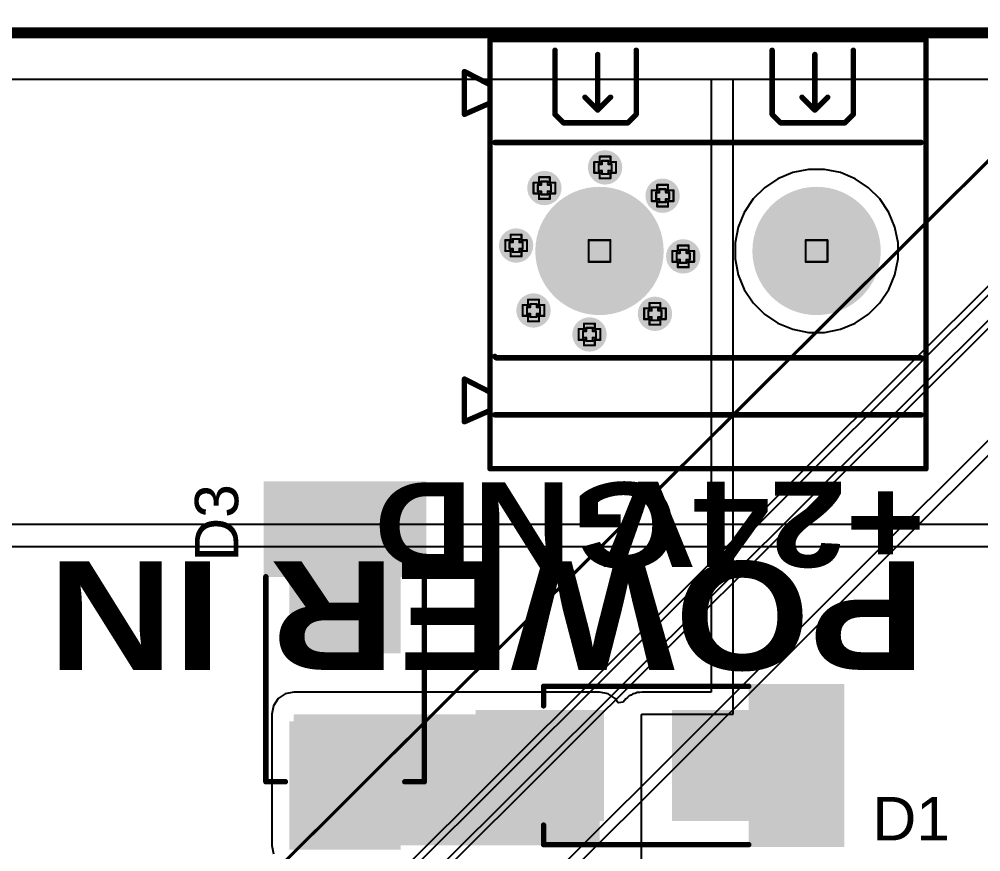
# Model space of a CAD drawing. Header units: inches. Extents: x -5 to 5258, y -4 to 5281.
# Drawn here: x 40.95 to 63.45, y 86.83 to 106.33 of the extents above; entities that cross this region are included whole.
import ezdxf

# ---------------------------------------------------------------- set-up
doc = ezdxf.new("R2010")
doc.units = ezdxf.units.IN
for name, color, linetype in [('Board Outline', 216, 'Continuous'), ('Bottom Layer', 5, 'Continuous'), ('Bottom Solder', 6, 'Continuous'), ('Drill Drawing', 1, 'Continuous'), ('Multi-Layer', 9, 'Continuous'), ('Pad Holes', 156, 'Continuous'), ('Top Layer', 1, 'Continuous'), ('Top Overlay', 2, 'Continuous'), ('Top Paste', 8, 'Continuous'), ('Top Solder', 216, 'Continuous'), ('Via Holes', 16, 'Continuous')]:
    doc.layers.add(name, color=color, linetype=linetype)
doc.styles.add('Arial', font='', dxfattribs={"height": 0.2})
doc.styles.add('Arial Black_Bold', font='', dxfattribs={"height": 0.2})
doc.styles.get('Arial').set_extended_font_data('Arial')
doc.styles.get('Arial Black_Bold').set_extended_font_data('Arial Black', bold=True)

# ---------------------------------------------------------------- blocks, each defined once
blk = doc.blocks.new('28_UFQFPN__4_4__9')
at = {"layer": 'Top Solder'}
for p in [(-1.739, 1.711), (-1.589, -1.289), (-1.289, 2.211), (-1.289, -1.589), (1.561, -1.589), (1.711, 2.211), (2.211, 1.711), (2.211, -1.289)]:
    blk.add_line(p, (5248.373, 5235.421), dxfattribs=at)
blk = doc.blocks.new('DB128L_5_08_2P_OG_S_115')
at = {"layer": 'Bottom Layer'}
h = blk.add_hatch(color=5, dxfattribs=at)
edge = h.paths.add_edge_path()
edge.add_arc((-2.54, 0), 1.4, 0, 360)
h = blk.add_hatch(color=5, dxfattribs=at)
edge = h.paths.add_edge_path()
edge.add_arc((2.54, 0), 1.4, 0, 360)
at = {"layer": 'Bottom Solder'}
h = blk.add_hatch(color=6, dxfattribs=at)
edge = h.paths.add_edge_path()
edge.add_arc((-2.54, 0), 1.502, 0, 360)
h = blk.add_hatch(color=6, dxfattribs=at)
edge = h.paths.add_edge_path()
edge.add_arc((2.54, 0), 1.502, 0, 360)
at = {"layer": 'Multi-Layer'}
h = blk.add_hatch(color=9, dxfattribs=at)
edge = h.paths.add_edge_path()
edge.add_arc((-2.54, 0), 1.4, 0, 360)
h = blk.add_hatch(color=9, dxfattribs=at)
edge = h.paths.add_edge_path()
edge.add_arc((2.54, 0), 1.4, 0, 360)
at = {"layer": 'Pad Holes'}
h = blk.add_hatch(color=7, dxfattribs=at)
edge = h.paths.add_edge_path()
edge.add_arc((-2.54, 0), 0.8, 0, 360)
h = blk.add_hatch(color=7, dxfattribs=at)
edge = h.paths.add_edge_path()
edge.add_arc((2.54, 0), 0.8, 0, 360)
at = {"layer": 'Top Layer'}
h = blk.add_hatch(color=1, dxfattribs=at)
edge = h.paths.add_edge_path()
edge.add_arc((-2.54, 0), 1.4, 0, 360)
h = blk.add_hatch(color=1, dxfattribs=at)
edge = h.paths.add_edge_path()
edge.add_arc((2.54, 0), 1.4, 0, 360)
at = {"layer": 'Top Solder'}
h = blk.add_hatch(color=216, dxfattribs=at)
edge = h.paths.add_edge_path()
edge.add_arc((-2.54, 0), 1.502, 0, 360)
h = blk.add_hatch(color=216, dxfattribs=at)
edge = h.paths.add_edge_path()
edge.add_arc((2.54, 0), 1.502, 0, 360)
at = {"layer": 'Top Overlay', "const_width": 0.127}
for points in [[(-5.1, 4.949), (5.1, 4.949)], [(-5.1, -5.1), (-5.1, 4.949)], [(5.1, -5.1), (5.1, 4.949)], [(-3.58, 3.2), (-3.58, 4.7)], [(-1.68, 3.2), (-1.68, 4.7)], [(1.5, 3.2), (1.5, 4.7)], [(3.4, 3.2), (3.4, 4.7)], [(-2.58, 3.3), (-2.58, 4.6)], [(2.5, 3.3), (2.5, 4.6)], [(-5.7, 3.2), (-5.7, 4.2)], [(-5.7, 4.2), (-5.1, 3.894)], [(-2.88, 3.6), (-2.58, 3.3)], [(-2.58, 3.3), (-2.28, 3.6)], [(2.2, 3.6), (2.5, 3.3)], [(2.5, 3.3), (2.8, 3.6)], [(-5.7, 3.2), (-5.1, 3.464)], [(-3.58, 3.2), (-3.38, 3)], [(-1.88, 3), (-1.68, 3.2)], [(1.5, 3.2), (1.7, 3)], [(3.2, 3), (3.4, 3.2)], [(-3.38, 3), (-3.28, 3)], [(-3.28, 3), (-1.88, 3)], [(1.7, 3), (1.8, 3)], [(1.8, 3), (3.2, 3)], [(-4.99, 2.54), (4.99, 2.54)], [(-4.99, -2.469), (-4.956, -2.503)], [(-4.956, -2.503), (4.99, -2.503)], [(-5.7, -4), (-5.7, -3)], [(-5.7, -3), (-5.1, -3.306)], [(-5.7, -4), (-5.1, -3.736)], [(-4.99, -3.838), (4.99, -3.838)], [(0.473, -3.838), (0.597, -3.838)], [(-5.1, -5.1), (5.1, -5.1)]]:
    blk.add_lwpolyline(points, dxfattribs=at)
at = {"layer": 'Top Overlay', "const_width": 0.0635}
for points in [[(-5.132, 4.949, 1), (-5.068, 4.949, 1)], [(-5.132, 4.949, 1), (-5.068, 4.949, 1)], [(5.068, 4.949, 1), (5.132, 4.949, 1)], [(5.068, 4.949, 1), (5.132, 4.949, 1)], [(-3.612, 4.7, 1), (-3.548, 4.7, 1)], [(-1.712, 4.7, 1), (-1.648, 4.7, 1)], [(1.468, 4.7, 1), (1.532, 4.7, 1)], [(3.368, 4.7, 1), (3.432, 4.7, 1)], [(-2.612, 4.6, 1), (-2.548, 4.6, 1)], [(2.468, 4.6, 1), (2.532, 4.6, 1)], [(-5.732, 4.2, 1), (-5.668, 4.2, 1)], [(-5.732, 4.2, 1), (-5.668, 4.2, 1)], [(-5.132, 3.894, 1), (-5.068, 3.894, 1)], [(-2.912, 3.6, 1), (-2.848, 3.6, 1)], [(-2.312, 3.6, 1), (-2.248, 3.6, 1)], [(2.168, 3.6, 1), (2.232, 3.6, 1)], [(2.768, 3.6, 1), (2.832, 3.6, 1)], [(-5.132, 3.464, 1), (-5.068, 3.464, 1)], [(-5.732, 3.2, 1), (-5.668, 3.2, 1)], [(-5.732, 3.2, 1), (-5.668, 3.2, 1)], [(-3.612, 3.2, 1), (-3.548, 3.2, 1)], [(-3.612, 3.2, 1), (-3.548, 3.2, 1)], [(-2.612, 3.3, 1), (-2.548, 3.3, 1)], [(-2.612, 3.3, 1), (-2.548, 3.3, 1)], [(-2.612, 3.3, 1), (-2.548, 3.3, 1)], [(-1.712, 3.2, 1), (-1.648, 3.2, 1)], [(-1.712, 3.2, 1), (-1.648, 3.2, 1)], [(1.468, 3.2, 1), (1.532, 3.2, 1)], [(1.468, 3.2, 1), (1.532, 3.2, 1)], [(2.468, 3.3, 1), (2.532, 3.3, 1)], [(2.468, 3.3, 1), (2.532, 3.3, 1)], [(2.468, 3.3, 1), (2.532, 3.3, 1)], [(3.368, 3.2, 1), (3.432, 3.2, 1)], [(3.368, 3.2, 1), (3.432, 3.2, 1)], [(-3.412, 3, 1), (-3.348, 3, 1)], [(-3.412, 3, 1), (-3.348, 3, 1)], [(-3.312, 3, 1), (-3.248, 3, 1)], [(-3.312, 3, 1), (-3.248, 3, 1)], [(-1.912, 3, 1), (-1.848, 3, 1)], [(-1.912, 3, 1), (-1.848, 3, 1)], [(1.668, 3, 1), (1.732, 3, 1)], [(1.668, 3, 1), (1.732, 3, 1)], [(1.768, 3, 1), (1.832, 3, 1)], [(1.768, 3, 1), (1.832, 3, 1)], [(3.168, 3, 1), (3.232, 3, 1)], [(3.168, 3, 1), (3.232, 3, 1)], [(-5.022, 2.54, 1), (-4.958, 2.54, 1)], [(4.958, 2.54, 1), (5.022, 2.54, 1)], [(-5.022, -2.469, 1), (-4.958, -2.469, 1)], [(-4.988, -2.503, 1), (-4.924, -2.503, 1)], [(-4.988, -2.503, 1), (-4.924, -2.503, 1)], [(4.958, -2.503, 1), (5.022, -2.503, 1)], [(-5.732, -3, 1), (-5.668, -3, 1)], [(-5.732, -3, 1), (-5.668, -3, 1)], [(-5.132, -3.306, 1), (-5.068, -3.306, 1)], [(-5.132, -3.736, 1), (-5.068, -3.736, 1)], [(-5.022, -3.838, 1), (-4.958, -3.838, 1)], [(0.441, -3.838, 1), (0.505, -3.838, 1)], [(0.566, -3.838, 1), (0.629, -3.838, 1)], [(4.958, -3.838, 1), (5.022, -3.838, 1)], [(-5.732, -4, 1), (-5.668, -4, 1)], [(-5.732, -4, 1), (-5.668, -4, 1)], [(-5.132, -5.1, 1), (-5.068, -5.1, 1)], [(-5.132, -5.1, 1), (-5.068, -5.1, 1)], [(5.068, -5.1, 1), (5.132, -5.1, 1)], [(5.068, -5.1, 1), (5.132, -5.1, 1)]]:
    blk.add_lwpolyline(points, format="xyb", close=True, dxfattribs=at)
blk = doc.blocks.new('SMB__128')
at = {"layer": 'Top Layer'}
for points in [[(-3.7, -1.2), (-3.7, 1.2), (-0.9, 1.2), (-0.9, -1.2)], [(0.9, -1.2), (0.9, 1.2), (3.7, 1.2), (3.7, -1.2)]]:
    blk.add_hatch(color=1, dxfattribs=at).paths.add_polyline_path(points)
at = {"layer": 'Top Overlay'}
for points in [[(2.587, 1.245), (4.822, 1.245), (4.822, 1.905), (2.587, 1.905)], [(3.733, -1.654), (4.825, -1.654), (4.825, 1.343), (3.733, 1.343)], [(2.587, -1.905), (4.822, -1.905), (4.822, -1.245), (2.587, -1.245)]]:
    blk.add_hatch(color=2, dxfattribs=at).paths.add_polyline_path(points)
at = {"layer": 'Top Paste'}
for points in [[(-3.7, -1.2), (-3.7, 1.2), (-0.9, 1.2), (-0.9, -1.2)], [(0.9, -1.2), (0.9, 1.2), (3.7, 1.2), (3.7, -1.2)]]:
    blk.add_hatch(color=8, dxfattribs=at).paths.add_polyline_path(points)
at = {"layer": 'Top Solder'}
for points in [[(-3.802, -1.302), (-3.802, 1.302), (-0.798, 1.302), (-0.798, -1.302)], [(0.798, -1.302), (0.798, 1.302), (3.802, 1.302), (3.802, -1.302)]]:
    blk.add_hatch(color=216, dxfattribs=at).paths.add_polyline_path(points)
at = {"layer": 'Top Overlay', "const_width": 0.127}
for points in [[(-2.21, 1.854), (2.591, 1.854)], [(-2.21, 1.854), (-2.21, 1.397)], [(-2.21, -1.397), (-2.21, -1.854)], [(-2.21, -1.854), (2.591, -1.854)]]:
    blk.add_lwpolyline(points, dxfattribs=at)
at = {"layer": 'Top Overlay', "const_width": 0.0635}
for points in [[(-2.242, 1.854, 1), (-2.178, 1.854, 1)], [(-2.242, 1.854, 1), (-2.178, 1.854, 1)], [(2.559, 1.854, 1), (2.623, 1.854, 1)], [(-2.242, 1.397, 1), (-2.178, 1.397, 1)], [(-2.242, -1.397, 1), (-2.178, -1.397, 1)], [(-2.242, -1.854, 1), (-2.178, -1.854, 1)], [(-2.242, -1.854, 1), (-2.178, -1.854, 1)], [(2.559, -1.854, 1), (2.623, -1.854, 1)]]:
    blk.add_lwpolyline(points, format="xyb", close=True, dxfattribs=at)
blk = doc.blocks.new('SMB__130')
at = {"layer": 'Top Layer'}
for points in [[(-3.7, -1.2), (-3.7, 1.2), (-0.9, 1.2), (-0.9, -1.2)], [(0.9, -1.2), (0.9, 1.2), (3.7, 1.2), (3.7, -1.2)]]:
    blk.add_hatch(color=1, dxfattribs=at).paths.add_polyline_path(points)
at = {"layer": 'Top Overlay'}
for points in [[(2.589, 1.245), (4.824, 1.245), (4.824, 1.905), (2.589, 1.905)], [(3.734, -1.651), (4.826, -1.651), (4.826, 1.346), (3.734, 1.346)], [(2.59, -1.906), (4.825, -1.906), (4.825, -1.245), (2.59, -1.245)]]:
    blk.add_hatch(color=2, dxfattribs=at).paths.add_polyline_path(points)
at = {"layer": 'Top Paste'}
for points in [[(-3.7, -1.2), (-3.7, 1.2), (-0.9, 1.2), (-0.9, -1.2)], [(0.9, -1.2), (0.9, 1.2), (3.7, 1.2), (3.7, -1.2)]]:
    blk.add_hatch(color=8, dxfattribs=at).paths.add_polyline_path(points)
at = {"layer": 'Top Solder'}
for points in [[(-3.802, -1.302), (-3.802, 1.302), (-0.798, 1.302), (-0.798, -1.302)], [(0.798, -1.302), (0.798, 1.302), (3.802, 1.302), (3.802, -1.302)]]:
    blk.add_hatch(color=216, dxfattribs=at).paths.add_polyline_path(points)
at = {"layer": 'Top Overlay', "const_width": 0.127}
for points in [[(-2.21, 1.854), (2.591, 1.854)], [(-2.21, 1.397), (-2.21, 1.854)], [(-2.21, -1.854), (-2.21, -1.397)], [(-2.21, -1.854), (2.591, -1.854)]]:
    blk.add_lwpolyline(points, dxfattribs=at)
at = {"layer": 'Top Overlay', "const_width": 0.0635}
for points in [[(-2.242, 1.854, 1), (-2.178, 1.854, 1)], [(-2.242, 1.854, 1), (-2.178, 1.854, 1)], [(2.559, 1.854, 1), (2.623, 1.854, 1)], [(-2.242, 1.397, 1), (-2.178, 1.397, 1)], [(-2.242, -1.397, 1), (-2.178, -1.397, 1)], [(-2.242, -1.854, 1), (-2.178, -1.854, 1)], [(-2.242, -1.854, 1), (-2.178, -1.854, 1)], [(2.559, -1.854, 1), (2.623, -1.854, 1)]]:
    blk.add_lwpolyline(points, format="xyb", close=True, dxfattribs=at)

msp = doc.modelspace()

# ---------------------------------------------------------------- hatches: boundary and pattern name
at = {"layer": 'Bottom Layer'}
h = msp.add_hatch(color=5, dxfattribs=at)
edge = h.paths.add_edge_path()
edge.add_arc((54.66, 102.856), 0.3, 0, 360)
h = msp.add_hatch(color=5, dxfattribs=at)
edge = h.paths.add_edge_path()
edge.add_arc((53.24, 102.373), 0.3, 0, 360)
h = msp.add_hatch(color=5, dxfattribs=at)
edge = h.paths.add_edge_path()
edge.add_arc((56.006, 102.194), 0.3, 0, 360)
h = msp.add_hatch(color=5, dxfattribs=at)
edge = h.paths.add_edge_path()
edge.add_arc((52.578, 101.027), 0.3, 0, 360)
h = msp.add_hatch(color=5, dxfattribs=at)
edge = h.paths.add_edge_path()
edge.add_arc((56.489, 100.773), 0.3, 0, 360)
h = msp.add_hatch(color=5, dxfattribs=at)
edge = h.paths.add_edge_path()
edge.add_arc((52.985, 99.506), 0.3, 0, 360)
h = msp.add_hatch(color=5, dxfattribs=at)
edge = h.paths.add_edge_path()
edge.add_arc((55.827, 99.428), 0.3, 0, 360)
h = msp.add_hatch(color=5, dxfattribs=at)
edge = h.paths.add_edge_path()
edge.add_arc((54.295, 98.945), 0.3, 0, 360)
at = {"layer": 'Bottom Solder'}
h = msp.add_hatch(color=6, dxfattribs=at)
edge = h.paths.add_edge_path()
edge.add_arc((54.66, 102.856), 0.402, 0, 360)
h = msp.add_hatch(color=6, dxfattribs=at)
edge = h.paths.add_edge_path()
edge.add_arc((53.24, 102.373), 0.402, 0, 360)
h = msp.add_hatch(color=6, dxfattribs=at)
edge = h.paths.add_edge_path()
edge.add_arc((56.006, 102.194), 0.402, 0, 360)
h = msp.add_hatch(color=6, dxfattribs=at)
edge = h.paths.add_edge_path()
edge.add_arc((52.578, 101.027), 0.402, 0, 360)
h = msp.add_hatch(color=6, dxfattribs=at)
edge = h.paths.add_edge_path()
edge.add_arc((56.489, 100.773), 0.402, 0, 360)
h = msp.add_hatch(color=6, dxfattribs=at)
edge = h.paths.add_edge_path()
edge.add_arc((52.985, 99.506), 0.402, 0, 360)
h = msp.add_hatch(color=6, dxfattribs=at)
edge = h.paths.add_edge_path()
edge.add_arc((55.827, 99.428), 0.402, 0, 360)
h = msp.add_hatch(color=6, dxfattribs=at)
edge = h.paths.add_edge_path()
edge.add_arc((54.295, 98.945), 0.402, 0, 360)
at = {"layer": 'Top Layer'}
h = msp.add_hatch(color=1, dxfattribs=at)
edge = h.paths.add_edge_path()
edge.add_arc((54.66, 102.856), 0.3, 0, 360)
h = msp.add_hatch(color=1, dxfattribs=at)
edge = h.paths.add_edge_path()
edge.add_arc((53.24, 102.373), 0.3, 0, 360)
h = msp.add_hatch(color=1, dxfattribs=at)
edge = h.paths.add_edge_path()
edge.add_arc((56.006, 102.194), 0.3, 0, 360)
h = msp.add_hatch(color=1, dxfattribs=at)
edge = h.paths.add_edge_path()
edge.add_arc((52.578, 101.027), 0.3, 0, 360)
h = msp.add_hatch(color=1, dxfattribs=at)
edge = h.paths.add_edge_path()
edge.add_arc((56.489, 100.773), 0.3, 0, 360)
h = msp.add_hatch(color=1, dxfattribs=at)
edge = h.paths.add_edge_path()
edge.add_arc((52.985, 99.506), 0.3, 0, 360)
h = msp.add_hatch(color=1, dxfattribs=at)
edge = h.paths.add_edge_path()
edge.add_arc((55.827, 99.428), 0.3, 0, 360)
h = msp.add_hatch(color=1, dxfattribs=at)
edge = h.paths.add_edge_path()
edge.add_arc((54.295, 98.945), 0.3, 0, 360)
msp.add_hatch(color=1, dxfattribs=at).paths.add_polyline_path([(47.376, 86.98), (54.531, 86.98), (54.531, 90.051), (47.376, 90.051)])
at = {"layer": 'Top Solder'}
h = msp.add_hatch(color=216, dxfattribs=at)
edge = h.paths.add_edge_path()
edge.add_arc((54.66, 102.856), 0.402, 0, 360)
h = msp.add_hatch(color=216, dxfattribs=at)
edge = h.paths.add_edge_path()
edge.add_arc((53.24, 102.373), 0.402, 0, 360)
h = msp.add_hatch(color=216, dxfattribs=at)
edge = h.paths.add_edge_path()
edge.add_arc((56.006, 102.194), 0.402, 0, 360)
h = msp.add_hatch(color=216, dxfattribs=at)
edge = h.paths.add_edge_path()
edge.add_arc((52.578, 101.027), 0.402, 0, 360)
h = msp.add_hatch(color=216, dxfattribs=at)
edge = h.paths.add_edge_path()
edge.add_arc((56.489, 100.773), 0.402, 0, 360)
h = msp.add_hatch(color=216, dxfattribs=at)
edge = h.paths.add_edge_path()
edge.add_arc((52.985, 99.506), 0.402, 0, 360)
h = msp.add_hatch(color=216, dxfattribs=at)
edge = h.paths.add_edge_path()
edge.add_arc((55.827, 99.428), 0.402, 0, 360)
h = msp.add_hatch(color=216, dxfattribs=at)
edge = h.paths.add_edge_path()
edge.add_arc((54.295, 98.945), 0.402, 0, 360)
at = {"layer": 'Via Holes'}
h = msp.add_hatch(color=7, dxfattribs=at)
edge = h.paths.add_edge_path()
edge.add_arc((54.66, 102.856), 0.15, 0, 360)
h = msp.add_hatch(color=7, dxfattribs=at)
edge = h.paths.add_edge_path()
edge.add_arc((53.24, 102.373), 0.15, 0, 360)
h = msp.add_hatch(color=7, dxfattribs=at)
edge = h.paths.add_edge_path()
edge.add_arc((56.006, 102.194), 0.15, 0, 360)
h = msp.add_hatch(color=7, dxfattribs=at)
edge = h.paths.add_edge_path()
edge.add_arc((52.578, 101.027), 0.15, 0, 360)
h = msp.add_hatch(color=7, dxfattribs=at)
edge = h.paths.add_edge_path()
edge.add_arc((56.489, 100.773), 0.15, 0, 360)
h = msp.add_hatch(color=7, dxfattribs=at)
edge = h.paths.add_edge_path()
edge.add_arc((52.985, 99.506), 0.15, 0, 360)
h = msp.add_hatch(color=7, dxfattribs=at)
edge = h.paths.add_edge_path()
edge.add_arc((55.827, 99.428), 0.15, 0, 360)
h = msp.add_hatch(color=7, dxfattribs=at)
edge = h.paths.add_edge_path()
edge.add_arc((54.295, 98.945), 0.15, 0, 360)

# ---------------------------------------------------------------- linework, layer by layer
at = {"layer": 'Board Outline', "const_width": 0.254}
msp.add_lwpolyline([(-4.009, 106.009), (75.991, 106.009)], dxfattribs=at)
at = {"layer": 'Bottom Layer'}
for p, q in [((1.028, 104.924), (70.922, 104.924)), ((59.053, 102.735), (58.706, 102.591)), ((59.421, 102.808), (59.053, 102.735)), ((59.797, 102.808), (59.421, 102.808)), ((60.166, 102.735), (59.797, 102.808)), ((60.513, 102.591), (60.166, 102.735)), ((58.393, 102.382), (58.127, 102.117)), ((58.706, 102.591), (58.393, 102.382)), ((60.826, 102.382), (60.513, 102.591)), ((61.091, 102.117), (60.826, 102.382)), ((58.127, 102.117), (57.918, 101.804)), ((61.3, 101.804), (61.091, 102.117)), ((57.918, 101.804), (57.775, 101.457)), ((61.444, 101.457), (61.3, 101.804)), ((57.775, 101.457), (57.701, 101.088)), ((61.517, 101.088), (61.444, 101.457)), ((57.701, 101.088), (57.701, 100.712)), ((61.517, 100.712), (61.517, 101.088)), ((57.701, 100.712), (57.775, 100.344)), ((61.444, 100.344), (61.517, 100.712)), ((57.775, 100.344), (57.918, 99.997)), ((61.3, 99.997), (61.444, 100.344)), ((57.918, 99.997), (58.127, 99.684)), ((61.091, 99.684), (61.3, 99.997)), ((58.127, 99.684), (58.393, 99.418)), ((60.826, 99.418), (61.091, 99.684)), ((58.393, 99.418), (58.706, 99.21)), ((60.513, 99.21), (60.826, 99.418)), ((58.706, 99.21), (59.053, 99.066)), ((59.053, 99.066), (59.421, 98.992)), ((59.797, 98.992), (60.166, 99.066)), ((60.166, 99.066), (60.513, 99.21)), ((59.421, 98.992), (59.797, 98.992)), ((70.507, 94.498), (35.621, 94.498)), ((35.621, 93.98), (70.507, 93.98))]:
    msp.add_line(p, q, dxfattribs=at)
at = {"layer": 'Drill Drawing', "const_width": 0.0508}
for points in [[(54.533, 102.983), (54.533, 103.11)], [(54.533, 103.11), (54.787, 103.11)], [(54.787, 102.983), (54.787, 103.11)], [(54.406, 102.729), (54.406, 102.983)], [(54.406, 102.983), (54.533, 102.983)], [(54.508, 102.78), (54.508, 102.932)], [(54.508, 102.932), (54.584, 102.932)], [(54.584, 102.932), (54.584, 103.009)], [(54.584, 103.009), (54.737, 103.009)], [(54.737, 102.932), (54.737, 103.009)], [(54.737, 102.932), (54.813, 102.932)], [(54.787, 102.983), (54.914, 102.983)], [(54.813, 102.78), (54.813, 102.932)], [(54.914, 102.729), (54.914, 102.983)], [(53.113, 102.5), (53.113, 102.627)], [(53.113, 102.627), (53.367, 102.627)], [(53.367, 102.5), (53.367, 102.627)], [(54.406, 102.729), (54.533, 102.729)], [(54.508, 102.78), (54.584, 102.78)], [(54.533, 102.602), (54.533, 102.729)], [(54.533, 102.602), (54.787, 102.602)], [(54.584, 102.704), (54.584, 102.78)], [(54.584, 102.704), (54.737, 102.704)], [(54.737, 102.78), (54.813, 102.78)], [(54.737, 102.704), (54.737, 102.78)], [(54.787, 102.729), (54.914, 102.729)], [(54.787, 102.602), (54.787, 102.729)], [(52.986, 102.246), (52.986, 102.5)], [(52.986, 102.5), (53.113, 102.5)], [(53.088, 102.297), (53.088, 102.449)], [(53.088, 102.449), (53.164, 102.449)], [(53.164, 102.449), (53.164, 102.526)], [(53.164, 102.526), (53.317, 102.526)], [(53.317, 102.449), (53.317, 102.526)], [(53.317, 102.449), (53.393, 102.449)], [(53.367, 102.5), (53.494, 102.5)], [(53.393, 102.297), (53.393, 102.449)], [(53.494, 102.246), (53.494, 102.5)], [(55.879, 102.321), (55.879, 102.448)], [(55.879, 102.448), (56.133, 102.448)], [(56.133, 102.321), (56.133, 102.448)], [(52.986, 102.246), (53.113, 102.246)], [(53.088, 102.297), (53.164, 102.297)], [(53.113, 102.119), (53.113, 102.246)], [(53.164, 102.221), (53.164, 102.297)], [(53.164, 102.221), (53.317, 102.221)], [(53.317, 102.297), (53.393, 102.297)], [(53.317, 102.221), (53.317, 102.297)], [(53.367, 102.246), (53.494, 102.246)], [(53.367, 102.119), (53.367, 102.246)], [(55.752, 102.067), (55.752, 102.321)], [(55.752, 102.321), (55.879, 102.321)], [(55.854, 102.117), (55.854, 102.27)], [(55.854, 102.27), (55.93, 102.27)], [(55.93, 102.27), (55.93, 102.346)], [(55.93, 102.346), (56.082, 102.346)], [(56.082, 102.27), (56.082, 102.346)], [(56.082, 102.27), (56.159, 102.27)], [(56.133, 102.321), (56.26, 102.321)], [(56.159, 102.117), (56.159, 102.27)], [(56.26, 102.067), (56.26, 102.321)], [(53.113, 102.119), (53.367, 102.119)], [(55.752, 102.067), (55.879, 102.067)], [(55.854, 102.117), (55.93, 102.117)], [(55.879, 101.94), (55.879, 102.067)], [(55.879, 101.94), (56.133, 101.94)], [(55.93, 102.041), (55.93, 102.117)], [(55.93, 102.041), (56.082, 102.041)], [(56.082, 102.117), (56.159, 102.117)], [(56.082, 102.041), (56.082, 102.117)], [(56.133, 102.067), (56.26, 102.067)], [(56.133, 101.94), (56.133, 102.067)], [(52.451, 101.154), (52.451, 101.281)], [(52.451, 101.281), (52.705, 101.281)], [(52.705, 101.154), (52.705, 101.281)], [(52.324, 100.9), (52.324, 101.154)], [(52.324, 101.154), (52.451, 101.154)], [(52.425, 100.951), (52.425, 101.104)], [(52.425, 101.104), (52.501, 101.104)], [(52.501, 101.104), (52.501, 101.18)], [(52.501, 101.18), (52.654, 101.18)], [(52.654, 101.104), (52.654, 101.18)], [(52.654, 101.104), (52.73, 101.104)], [(52.705, 101.154), (52.832, 101.154)], [(52.73, 100.951), (52.73, 101.104)], [(52.832, 100.9), (52.832, 101.154)], [(54.275, 101.154), (54.783, 101.154)], [(54.275, 100.646), (54.275, 101.154)], [(54.783, 100.646), (54.783, 101.154)], [(56.362, 100.9), (56.362, 101.027)], [(56.362, 101.027), (56.616, 101.027)], [(56.616, 100.9), (56.616, 101.027)], [(59.355, 101.154), (59.863, 101.154)], [(59.355, 100.646), (59.355, 101.154)], [(59.863, 100.646), (59.863, 101.154)], [(52.324, 100.9), (52.451, 100.9)], [(52.425, 100.951), (52.501, 100.951)], [(52.451, 100.773), (52.451, 100.9)], [(52.501, 100.875), (52.501, 100.951)], [(52.501, 100.875), (52.654, 100.875)], [(52.654, 100.951), (52.73, 100.951)], [(52.654, 100.875), (52.654, 100.951)], [(52.705, 100.9), (52.832, 100.9)], [(52.705, 100.773), (52.705, 100.9)], [(56.235, 100.646), (56.235, 100.9)], [(56.235, 100.9), (56.362, 100.9)], [(56.337, 100.697), (56.337, 100.85)], [(56.337, 100.85), (56.413, 100.85)], [(56.413, 100.85), (56.413, 100.926)], [(56.413, 100.926), (56.565, 100.926)], [(56.565, 100.85), (56.565, 100.926)], [(56.565, 100.85), (56.642, 100.85)], [(56.616, 100.9), (56.743, 100.9)], [(56.642, 100.697), (56.642, 100.85)], [(56.743, 100.646), (56.743, 100.9)], [(52.451, 100.773), (52.705, 100.773)], [(54.275, 100.646), (54.783, 100.646)], [(56.235, 100.646), (56.362, 100.646)], [(56.337, 100.697), (56.413, 100.697)], [(56.362, 100.519), (56.362, 100.646)], [(56.413, 100.621), (56.413, 100.697)], [(56.413, 100.621), (56.565, 100.621)], [(56.565, 100.697), (56.642, 100.697)], [(56.565, 100.621), (56.565, 100.697)], [(56.616, 100.646), (56.743, 100.646)], [(56.616, 100.519), (56.616, 100.646)], [(59.355, 100.646), (59.863, 100.646)], [(56.362, 100.519), (56.616, 100.519)], [(52.858, 99.633), (52.858, 99.76)], [(52.858, 99.76), (53.112, 99.76)], [(52.908, 99.582), (52.908, 99.658)], [(52.908, 99.658), (53.061, 99.658)], [(53.061, 99.582), (53.061, 99.658)], [(53.112, 99.633), (53.112, 99.76)], [(55.7, 99.555), (55.7, 99.682)], [(55.7, 99.682), (55.954, 99.682)], [(55.954, 99.555), (55.954, 99.682)], [(52.731, 99.379), (52.731, 99.633)], [(52.731, 99.633), (52.858, 99.633)], [(52.832, 99.429), (52.832, 99.582)], [(52.832, 99.582), (52.908, 99.582)], [(52.832, 99.429), (52.908, 99.429)], [(52.908, 99.353), (52.908, 99.429)], [(53.061, 99.582), (53.137, 99.582)], [(53.061, 99.429), (53.137, 99.429)], [(53.061, 99.353), (53.061, 99.429)], [(53.112, 99.633), (53.239, 99.633)], [(53.137, 99.429), (53.137, 99.582)], [(53.239, 99.379), (53.239, 99.633)], [(55.573, 99.301), (55.573, 99.555)], [(55.573, 99.555), (55.7, 99.555)], [(55.674, 99.351), (55.674, 99.504)], [(55.674, 99.504), (55.75, 99.504)], [(55.75, 99.504), (55.75, 99.58)], [(55.75, 99.58), (55.903, 99.58)], [(55.903, 99.504), (55.903, 99.58)], [(55.903, 99.504), (55.979, 99.504)], [(55.954, 99.555), (56.081, 99.555)], [(55.979, 99.351), (55.979, 99.504)], [(56.081, 99.301), (56.081, 99.555)], [(52.731, 99.379), (52.858, 99.379)], [(52.858, 99.252), (52.858, 99.379)], [(52.858, 99.252), (53.112, 99.252)], [(52.908, 99.353), (53.061, 99.353)], [(53.112, 99.379), (53.239, 99.379)], [(53.112, 99.252), (53.112, 99.379)], [(55.573, 99.301), (55.7, 99.301)], [(55.674, 99.351), (55.75, 99.351)], [(55.7, 99.174), (55.7, 99.301)], [(55.75, 99.275), (55.75, 99.351)], [(55.75, 99.275), (55.903, 99.275)], [(55.903, 99.351), (55.979, 99.351)], [(55.903, 99.275), (55.903, 99.351)], [(55.954, 99.301), (56.081, 99.301)], [(55.954, 99.174), (55.954, 99.301)], [(54.041, 98.818), (54.041, 99.072)], [(54.041, 99.072), (54.168, 99.072)], [(54.142, 98.869), (54.142, 99.021)], [(54.142, 99.021), (54.218, 99.021)], [(54.168, 99.072), (54.168, 99.199)], [(54.168, 99.199), (54.422, 99.199)], [(54.218, 99.021), (54.218, 99.098)], [(54.218, 99.098), (54.371, 99.098)], [(54.371, 99.021), (54.371, 99.098)], [(54.371, 99.021), (54.447, 99.021)], [(54.422, 99.072), (54.422, 99.199)], [(54.422, 99.072), (54.549, 99.072)], [(54.447, 98.869), (54.447, 99.021)], [(54.549, 98.818), (54.549, 99.072)], [(55.7, 99.174), (55.954, 99.174)], [(54.041, 98.818), (54.168, 98.818)], [(54.142, 98.869), (54.218, 98.869)], [(54.168, 98.691), (54.168, 98.818)], [(54.218, 98.793), (54.218, 98.869)], [(54.218, 98.793), (54.371, 98.793)], [(54.371, 98.869), (54.447, 98.869)], [(54.371, 98.793), (54.371, 98.869)], [(54.422, 98.818), (54.549, 98.818)], [(54.422, 98.691), (54.422, 98.818)], [(54.168, 98.691), (54.422, 98.691)]]:
    msp.add_lwpolyline(points, dxfattribs=at)
at = {"layer": 'Drill Drawing', "const_width": 0.0254}
for points in [[(54.521, 103.11, 1), (54.546, 103.11, 1)], [(54.521, 103.11, 1), (54.546, 103.11, 1)], [(54.775, 103.11, 1), (54.8, 103.11, 1)], [(54.775, 103.11, 1), (54.8, 103.11, 1)], [(54.394, 102.983, 1), (54.419, 102.983, 1)], [(54.394, 102.983, 1), (54.419, 102.983, 1)], [(54.495, 102.932, 1), (54.521, 102.932, 1)], [(54.495, 102.932, 1), (54.521, 102.932, 1)], [(54.521, 102.983, 1), (54.546, 102.983, 1)], [(54.521, 102.983, 1), (54.546, 102.983, 1)], [(54.572, 103.009, 1), (54.597, 103.009, 1)], [(54.572, 103.009, 1), (54.597, 103.009, 1)], [(54.572, 102.932, 1), (54.597, 102.932, 1)], [(54.572, 102.932, 1), (54.597, 102.932, 1)], [(54.724, 103.009, 1), (54.749, 103.009, 1)], [(54.724, 103.009, 1), (54.749, 103.009, 1)], [(54.724, 102.932, 1), (54.749, 102.932, 1)], [(54.724, 102.932, 1), (54.749, 102.932, 1)], [(54.775, 102.983, 1), (54.8, 102.983, 1)], [(54.775, 102.983, 1), (54.8, 102.983, 1)], [(54.8, 102.932, 1), (54.826, 102.932, 1)], [(54.8, 102.932, 1), (54.826, 102.932, 1)], [(54.902, 102.983, 1), (54.927, 102.983, 1)], [(54.902, 102.983, 1), (54.927, 102.983, 1)], [(53.101, 102.627, 1), (53.126, 102.627, 1)], [(53.101, 102.627, 1), (53.126, 102.627, 1)], [(53.355, 102.627, 1), (53.38, 102.627, 1)], [(53.355, 102.627, 1), (53.38, 102.627, 1)], [(54.394, 102.729, 1), (54.419, 102.729, 1)], [(54.394, 102.729, 1), (54.419, 102.729, 1)], [(54.495, 102.78, 1), (54.521, 102.78, 1)], [(54.495, 102.78, 1), (54.521, 102.78, 1)], [(54.521, 102.729, 1), (54.546, 102.729, 1)], [(54.521, 102.729, 1), (54.546, 102.729, 1)], [(54.521, 102.602, 1), (54.546, 102.602, 1)], [(54.521, 102.602, 1), (54.546, 102.602, 1)], [(54.572, 102.78, 1), (54.597, 102.78, 1)], [(54.572, 102.78, 1), (54.597, 102.78, 1)], [(54.572, 102.704, 1), (54.597, 102.704, 1)], [(54.572, 102.704, 1), (54.597, 102.704, 1)], [(54.724, 102.78, 1), (54.749, 102.78, 1)], [(54.724, 102.78, 1), (54.749, 102.78, 1)], [(54.724, 102.704, 1), (54.749, 102.704, 1)], [(54.724, 102.704, 1), (54.749, 102.704, 1)], [(54.775, 102.729, 1), (54.8, 102.729, 1)], [(54.775, 102.729, 1), (54.8, 102.729, 1)], [(54.775, 102.602, 1), (54.8, 102.602, 1)], [(54.775, 102.602, 1), (54.8, 102.602, 1)], [(54.8, 102.78, 1), (54.826, 102.78, 1)], [(54.8, 102.78, 1), (54.826, 102.78, 1)], [(54.902, 102.729, 1), (54.927, 102.729, 1)], [(54.902, 102.729, 1), (54.927, 102.729, 1)], [(52.974, 102.5, 1), (52.999, 102.5, 1)], [(52.974, 102.5, 1), (52.999, 102.5, 1)], [(53.075, 102.449, 1), (53.101, 102.449, 1)], [(53.075, 102.449, 1), (53.101, 102.449, 1)], [(53.101, 102.5, 1), (53.126, 102.5, 1)], [(53.101, 102.5, 1), (53.126, 102.5, 1)], [(53.151, 102.526, 1), (53.177, 102.526, 1)], [(53.151, 102.526, 1), (53.177, 102.526, 1)], [(53.151, 102.449, 1), (53.177, 102.449, 1)], [(53.151, 102.449, 1), (53.177, 102.449, 1)], [(53.304, 102.526, 1), (53.329, 102.526, 1)], [(53.304, 102.526, 1), (53.329, 102.526, 1)], [(53.304, 102.449, 1), (53.329, 102.449, 1)], [(53.304, 102.449, 1), (53.329, 102.449, 1)], [(53.355, 102.5, 1), (53.38, 102.5, 1)], [(53.355, 102.5, 1), (53.38, 102.5, 1)], [(53.38, 102.449, 1), (53.405, 102.449, 1)], [(53.38, 102.449, 1), (53.405, 102.449, 1)], [(53.482, 102.5, 1), (53.507, 102.5, 1)], [(53.482, 102.5, 1), (53.507, 102.5, 1)], [(55.867, 102.448, 1), (55.892, 102.448, 1)], [(55.867, 102.448, 1), (55.892, 102.448, 1)], [(56.121, 102.448, 1), (56.146, 102.448, 1)], [(56.121, 102.448, 1), (56.146, 102.448, 1)], [(52.974, 102.246, 1), (52.999, 102.246, 1)], [(52.974, 102.246, 1), (52.999, 102.246, 1)], [(53.075, 102.297, 1), (53.101, 102.297, 1)], [(53.075, 102.297, 1), (53.101, 102.297, 1)], [(53.101, 102.246, 1), (53.126, 102.246, 1)], [(53.101, 102.246, 1), (53.126, 102.246, 1)], [(53.151, 102.297, 1), (53.177, 102.297, 1)], [(53.151, 102.297, 1), (53.177, 102.297, 1)], [(53.151, 102.221, 1), (53.177, 102.221, 1)], [(53.151, 102.221, 1), (53.177, 102.221, 1)], [(53.304, 102.297, 1), (53.329, 102.297, 1)], [(53.304, 102.297, 1), (53.329, 102.297, 1)], [(53.304, 102.221, 1), (53.329, 102.221, 1)], [(53.304, 102.221, 1), (53.329, 102.221, 1)], [(53.355, 102.246, 1), (53.38, 102.246, 1)], [(53.355, 102.246, 1), (53.38, 102.246, 1)], [(53.38, 102.297, 1), (53.405, 102.297, 1)], [(53.38, 102.297, 1), (53.405, 102.297, 1)], [(53.482, 102.246, 1), (53.507, 102.246, 1)], [(53.482, 102.246, 1), (53.507, 102.246, 1)], [(55.74, 102.321, 1), (55.765, 102.321, 1)], [(55.74, 102.321, 1), (55.765, 102.321, 1)], [(55.841, 102.27, 1), (55.867, 102.27, 1)], [(55.841, 102.27, 1), (55.867, 102.27, 1)], [(55.867, 102.321, 1), (55.892, 102.321, 1)], [(55.867, 102.321, 1), (55.892, 102.321, 1)], [(55.917, 102.346, 1), (55.943, 102.346, 1)], [(55.917, 102.346, 1), (55.943, 102.346, 1)], [(55.917, 102.27, 1), (55.943, 102.27, 1)], [(55.917, 102.27, 1), (55.943, 102.27, 1)], [(56.07, 102.346, 1), (56.095, 102.346, 1)], [(56.07, 102.346, 1), (56.095, 102.346, 1)], [(56.07, 102.27, 1), (56.095, 102.27, 1)], [(56.07, 102.27, 1), (56.095, 102.27, 1)], [(56.121, 102.321, 1), (56.146, 102.321, 1)], [(56.121, 102.321, 1), (56.146, 102.321, 1)], [(56.146, 102.27, 1), (56.171, 102.27, 1)], [(56.146, 102.27, 1), (56.171, 102.27, 1)], [(56.248, 102.321, 1), (56.273, 102.321, 1)], [(56.248, 102.321, 1), (56.273, 102.321, 1)], [(53.101, 102.119, 1), (53.126, 102.119, 1)], [(53.101, 102.119, 1), (53.126, 102.119, 1)], [(53.355, 102.119, 1), (53.38, 102.119, 1)], [(53.355, 102.119, 1), (53.38, 102.119, 1)], [(55.74, 102.067, 1), (55.765, 102.067, 1)], [(55.74, 102.067, 1), (55.765, 102.067, 1)], [(55.841, 102.117, 1), (55.867, 102.117, 1)], [(55.841, 102.117, 1), (55.867, 102.117, 1)], [(55.867, 102.067, 1), (55.892, 102.067, 1)], [(55.867, 102.067, 1), (55.892, 102.067, 1)], [(55.867, 101.94, 1), (55.892, 101.94, 1)], [(55.867, 101.94, 1), (55.892, 101.94, 1)], [(55.917, 102.117, 1), (55.943, 102.117, 1)], [(55.917, 102.117, 1), (55.943, 102.117, 1)], [(55.917, 102.041, 1), (55.943, 102.041, 1)], [(55.917, 102.041, 1), (55.943, 102.041, 1)], [(56.07, 102.117, 1), (56.095, 102.117, 1)], [(56.07, 102.117, 1), (56.095, 102.117, 1)], [(56.07, 102.041, 1), (56.095, 102.041, 1)], [(56.07, 102.041, 1), (56.095, 102.041, 1)], [(56.121, 102.067, 1), (56.146, 102.067, 1)], [(56.121, 102.067, 1), (56.146, 102.067, 1)], [(56.121, 101.94, 1), (56.146, 101.94, 1)], [(56.121, 101.94, 1), (56.146, 101.94, 1)], [(56.146, 102.117, 1), (56.171, 102.117, 1)], [(56.146, 102.117, 1), (56.171, 102.117, 1)], [(56.248, 102.067, 1), (56.273, 102.067, 1)], [(56.248, 102.067, 1), (56.273, 102.067, 1)], [(52.438, 101.281, 1), (52.463, 101.281, 1)], [(52.438, 101.281, 1), (52.463, 101.281, 1)], [(52.692, 101.281, 1), (52.717, 101.281, 1)], [(52.692, 101.281, 1), (52.717, 101.281, 1)], [(52.311, 101.154, 1), (52.336, 101.154, 1)], [(52.311, 101.154, 1), (52.336, 101.154, 1)], [(52.413, 101.104, 1), (52.438, 101.104, 1)], [(52.413, 101.104, 1), (52.438, 101.104, 1)], [(52.438, 101.154, 1), (52.463, 101.154, 1)], [(52.438, 101.154, 1), (52.463, 101.154, 1)], [(52.489, 101.18, 1), (52.514, 101.18, 1)], [(52.489, 101.18, 1), (52.514, 101.18, 1)], [(52.489, 101.104, 1), (52.514, 101.104, 1)], [(52.489, 101.104, 1), (52.514, 101.104, 1)], [(52.641, 101.18, 1), (52.667, 101.18, 1)], [(52.641, 101.18, 1), (52.667, 101.18, 1)], [(52.641, 101.104, 1), (52.667, 101.104, 1)], [(52.641, 101.104, 1), (52.667, 101.104, 1)], [(52.692, 101.154, 1), (52.717, 101.154, 1)], [(52.692, 101.154, 1), (52.717, 101.154, 1)], [(52.717, 101.104, 1), (52.743, 101.104, 1)], [(52.717, 101.104, 1), (52.743, 101.104, 1)], [(52.819, 101.154, 1), (52.844, 101.154, 1)], [(52.819, 101.154, 1), (52.844, 101.154, 1)], [(54.263, 101.154, 1), (54.288, 101.154, 1)], [(54.263, 101.154, 1), (54.288, 101.154, 1)], [(54.771, 101.154, 1), (54.796, 101.154, 1)], [(54.771, 101.154, 1), (54.796, 101.154, 1)], [(56.35, 101.027, 1), (56.375, 101.027, 1)], [(56.35, 101.027, 1), (56.375, 101.027, 1)], [(56.604, 101.027, 1), (56.629, 101.027, 1)], [(56.604, 101.027, 1), (56.629, 101.027, 1)], [(59.343, 101.154, 1), (59.368, 101.154, 1)], [(59.343, 101.154, 1), (59.368, 101.154, 1)], [(59.851, 101.154, 1), (59.876, 101.154, 1)], [(59.851, 101.154, 1), (59.876, 101.154, 1)], [(52.311, 100.9, 1), (52.336, 100.9, 1)], [(52.311, 100.9, 1), (52.336, 100.9, 1)], [(52.413, 100.951, 1), (52.438, 100.951, 1)], [(52.413, 100.951, 1), (52.438, 100.951, 1)], [(52.438, 100.9, 1), (52.463, 100.9, 1)], [(52.438, 100.9, 1), (52.463, 100.9, 1)], [(52.489, 100.951, 1), (52.514, 100.951, 1)], [(52.489, 100.951, 1), (52.514, 100.951, 1)], [(52.489, 100.875, 1), (52.514, 100.875, 1)], [(52.489, 100.875, 1), (52.514, 100.875, 1)], [(52.641, 100.951, 1), (52.667, 100.951, 1)], [(52.641, 100.951, 1), (52.667, 100.951, 1)], [(52.641, 100.875, 1), (52.667, 100.875, 1)], [(52.641, 100.875, 1), (52.667, 100.875, 1)], [(52.692, 100.9, 1), (52.717, 100.9, 1)], [(52.692, 100.9, 1), (52.717, 100.9, 1)], [(52.717, 100.951, 1), (52.743, 100.951, 1)], [(52.717, 100.951, 1), (52.743, 100.951, 1)], [(52.819, 100.9, 1), (52.844, 100.9, 1)], [(52.819, 100.9, 1), (52.844, 100.9, 1)], [(56.223, 100.9, 1), (56.248, 100.9, 1)], [(56.223, 100.9, 1), (56.248, 100.9, 1)], [(56.324, 100.85, 1), (56.35, 100.85, 1)], [(56.324, 100.85, 1), (56.35, 100.85, 1)], [(56.35, 100.9, 1), (56.375, 100.9, 1)], [(56.35, 100.9, 1), (56.375, 100.9, 1)], [(56.4, 100.926, 1), (56.426, 100.926, 1)], [(56.4, 100.926, 1), (56.426, 100.926, 1)], [(56.4, 100.85, 1), (56.426, 100.85, 1)], [(56.4, 100.85, 1), (56.426, 100.85, 1)], [(56.553, 100.926, 1), (56.578, 100.926, 1)], [(56.553, 100.926, 1), (56.578, 100.926, 1)], [(56.553, 100.85, 1), (56.578, 100.85, 1)], [(56.553, 100.85, 1), (56.578, 100.85, 1)], [(56.604, 100.9, 1), (56.629, 100.9, 1)], [(56.604, 100.9, 1), (56.629, 100.9, 1)], [(56.629, 100.85, 1), (56.654, 100.85, 1)], [(56.629, 100.85, 1), (56.654, 100.85, 1)], [(56.731, 100.9, 1), (56.756, 100.9, 1)], [(56.731, 100.9, 1), (56.756, 100.9, 1)], [(52.438, 100.773, 1), (52.463, 100.773, 1)], [(52.438, 100.773, 1), (52.463, 100.773, 1)], [(52.692, 100.773, 1), (52.717, 100.773, 1)], [(52.692, 100.773, 1), (52.717, 100.773, 1)], [(54.263, 100.646, 1), (54.288, 100.646, 1)], [(54.263, 100.646, 1), (54.288, 100.646, 1)], [(54.771, 100.646, 1), (54.796, 100.646, 1)], [(54.771, 100.646, 1), (54.796, 100.646, 1)], [(56.223, 100.646, 1), (56.248, 100.646, 1)], [(56.223, 100.646, 1), (56.248, 100.646, 1)], [(56.324, 100.697, 1), (56.35, 100.697, 1)], [(56.324, 100.697, 1), (56.35, 100.697, 1)], [(56.35, 100.646, 1), (56.375, 100.646, 1)], [(56.35, 100.646, 1), (56.375, 100.646, 1)], [(56.4, 100.697, 1), (56.426, 100.697, 1)], [(56.4, 100.697, 1), (56.426, 100.697, 1)], [(56.4, 100.621, 1), (56.426, 100.621, 1)], [(56.4, 100.621, 1), (56.426, 100.621, 1)], [(56.553, 100.697, 1), (56.578, 100.697, 1)], [(56.553, 100.697, 1), (56.578, 100.697, 1)], [(56.553, 100.621, 1), (56.578, 100.621, 1)], [(56.553, 100.621, 1), (56.578, 100.621, 1)], [(56.604, 100.646, 1), (56.629, 100.646, 1)], [(56.604, 100.646, 1), (56.629, 100.646, 1)], [(56.629, 100.697, 1), (56.654, 100.697, 1)], [(56.629, 100.697, 1), (56.654, 100.697, 1)], [(56.731, 100.646, 1), (56.756, 100.646, 1)], [(56.731, 100.646, 1), (56.756, 100.646, 1)], [(59.343, 100.646, 1), (59.368, 100.646, 1)], [(59.343, 100.646, 1), (59.368, 100.646, 1)], [(59.851, 100.646, 1), (59.876, 100.646, 1)], [(59.851, 100.646, 1), (59.876, 100.646, 1)], [(56.35, 100.519, 1), (56.375, 100.519, 1)], [(56.35, 100.519, 1), (56.375, 100.519, 1)], [(56.604, 100.519, 1), (56.629, 100.519, 1)], [(56.604, 100.519, 1), (56.629, 100.519, 1)], [(52.845, 99.76, 1), (52.87, 99.76, 1)], [(52.845, 99.76, 1), (52.87, 99.76, 1)], [(52.896, 99.658, 1), (52.921, 99.658, 1)], [(52.896, 99.658, 1), (52.921, 99.658, 1)], [(53.048, 99.658, 1), (53.073, 99.658, 1)], [(53.048, 99.658, 1), (53.073, 99.658, 1)], [(53.099, 99.76, 1), (53.124, 99.76, 1)], [(53.099, 99.76, 1), (53.124, 99.76, 1)], [(55.687, 99.682, 1), (55.712, 99.682, 1)], [(55.687, 99.682, 1), (55.712, 99.682, 1)], [(55.941, 99.682, 1), (55.966, 99.682, 1)], [(55.941, 99.682, 1), (55.966, 99.682, 1)], [(52.718, 99.633, 1), (52.743, 99.633, 1)], [(52.718, 99.633, 1), (52.743, 99.633, 1)], [(52.819, 99.582, 1), (52.845, 99.582, 1)], [(52.819, 99.582, 1), (52.845, 99.582, 1)], [(52.819, 99.429, 1), (52.845, 99.429, 1)], [(52.819, 99.429, 1), (52.845, 99.429, 1)], [(52.845, 99.633, 1), (52.87, 99.633, 1)], [(52.845, 99.633, 1), (52.87, 99.633, 1)], [(52.896, 99.582, 1), (52.921, 99.582, 1)], [(52.896, 99.582, 1), (52.921, 99.582, 1)], [(52.896, 99.429, 1), (52.921, 99.429, 1)], [(52.896, 99.429, 1), (52.921, 99.429, 1)], [(53.048, 99.582, 1), (53.073, 99.582, 1)], [(53.048, 99.582, 1), (53.073, 99.582, 1)], [(53.048, 99.429, 1), (53.073, 99.429, 1)], [(53.048, 99.429, 1), (53.073, 99.429, 1)], [(53.099, 99.633, 1), (53.124, 99.633, 1)], [(53.099, 99.633, 1), (53.124, 99.633, 1)], [(53.124, 99.582, 1), (53.15, 99.582, 1)], [(53.124, 99.582, 1), (53.15, 99.582, 1)], [(53.124, 99.429, 1), (53.15, 99.429, 1)], [(53.124, 99.429, 1), (53.15, 99.429, 1)], [(53.226, 99.633, 1), (53.251, 99.633, 1)], [(53.226, 99.633, 1), (53.251, 99.633, 1)], [(55.56, 99.555, 1), (55.585, 99.555, 1)], [(55.56, 99.555, 1), (55.585, 99.555, 1)], [(55.662, 99.504, 1), (55.687, 99.504, 1)], [(55.662, 99.504, 1), (55.687, 99.504, 1)], [(55.687, 99.555, 1), (55.712, 99.555, 1)], [(55.687, 99.555, 1), (55.712, 99.555, 1)], [(55.738, 99.58, 1), (55.763, 99.58, 1)], [(55.738, 99.58, 1), (55.763, 99.58, 1)], [(55.738, 99.504, 1), (55.763, 99.504, 1)], [(55.738, 99.504, 1), (55.763, 99.504, 1)], [(55.89, 99.58, 1), (55.916, 99.58, 1)], [(55.89, 99.58, 1), (55.916, 99.58, 1)], [(55.89, 99.504, 1), (55.916, 99.504, 1)], [(55.89, 99.504, 1), (55.916, 99.504, 1)], [(55.941, 99.555, 1), (55.966, 99.555, 1)], [(55.941, 99.555, 1), (55.966, 99.555, 1)], [(55.966, 99.504, 1), (55.992, 99.504, 1)], [(55.966, 99.504, 1), (55.992, 99.504, 1)], [(56.068, 99.555, 1), (56.093, 99.555, 1)], [(56.068, 99.555, 1), (56.093, 99.555, 1)], [(52.718, 99.379, 1), (52.743, 99.379, 1)], [(52.718, 99.379, 1), (52.743, 99.379, 1)], [(52.845, 99.379, 1), (52.87, 99.379, 1)], [(52.845, 99.379, 1), (52.87, 99.379, 1)], [(52.845, 99.252, 1), (52.87, 99.252, 1)], [(52.845, 99.252, 1), (52.87, 99.252, 1)], [(52.896, 99.353, 1), (52.921, 99.353, 1)], [(52.896, 99.353, 1), (52.921, 99.353, 1)], [(53.048, 99.353, 1), (53.073, 99.353, 1)], [(53.048, 99.353, 1), (53.073, 99.353, 1)], [(53.099, 99.379, 1), (53.124, 99.379, 1)], [(53.099, 99.379, 1), (53.124, 99.379, 1)], [(53.099, 99.252, 1), (53.124, 99.252, 1)], [(53.099, 99.252, 1), (53.124, 99.252, 1)], [(53.226, 99.379, 1), (53.251, 99.379, 1)], [(53.226, 99.379, 1), (53.251, 99.379, 1)], [(55.56, 99.301, 1), (55.585, 99.301, 1)], [(55.56, 99.301, 1), (55.585, 99.301, 1)], [(55.662, 99.351, 1), (55.687, 99.351, 1)], [(55.662, 99.351, 1), (55.687, 99.351, 1)], [(55.687, 99.301, 1), (55.712, 99.301, 1)], [(55.687, 99.301, 1), (55.712, 99.301, 1)], [(55.738, 99.351, 1), (55.763, 99.351, 1)], [(55.738, 99.351, 1), (55.763, 99.351, 1)], [(55.738, 99.275, 1), (55.763, 99.275, 1)], [(55.738, 99.275, 1), (55.763, 99.275, 1)], [(55.89, 99.351, 1), (55.916, 99.351, 1)], [(55.89, 99.351, 1), (55.916, 99.351, 1)], [(55.89, 99.275, 1), (55.916, 99.275, 1)], [(55.89, 99.275, 1), (55.916, 99.275, 1)], [(55.941, 99.301, 1), (55.966, 99.301, 1)], [(55.941, 99.301, 1), (55.966, 99.301, 1)], [(55.966, 99.351, 1), (55.992, 99.351, 1)], [(55.966, 99.351, 1), (55.992, 99.351, 1)], [(56.068, 99.301, 1), (56.093, 99.301, 1)], [(56.068, 99.301, 1), (56.093, 99.301, 1)], [(54.028, 99.072, 1), (54.053, 99.072, 1)], [(54.028, 99.072, 1), (54.053, 99.072, 1)], [(54.13, 99.021, 1), (54.155, 99.021, 1)], [(54.13, 99.021, 1), (54.155, 99.021, 1)], [(54.155, 99.199, 1), (54.18, 99.199, 1)], [(54.155, 99.199, 1), (54.18, 99.199, 1)], [(54.155, 99.072, 1), (54.18, 99.072, 1)], [(54.155, 99.072, 1), (54.18, 99.072, 1)], [(54.206, 99.098, 1), (54.231, 99.098, 1)], [(54.206, 99.098, 1), (54.231, 99.098, 1)], [(54.206, 99.021, 1), (54.231, 99.021, 1)], [(54.206, 99.021, 1), (54.231, 99.021, 1)], [(54.358, 99.098, 1), (54.384, 99.098, 1)], [(54.358, 99.098, 1), (54.384, 99.098, 1)], [(54.358, 99.021, 1), (54.384, 99.021, 1)], [(54.358, 99.021, 1), (54.384, 99.021, 1)], [(54.409, 99.199, 1), (54.434, 99.199, 1)], [(54.409, 99.199, 1), (54.434, 99.199, 1)], [(54.409, 99.072, 1), (54.434, 99.072, 1)], [(54.409, 99.072, 1), (54.434, 99.072, 1)], [(54.434, 99.021, 1), (54.46, 99.021, 1)], [(54.434, 99.021, 1), (54.46, 99.021, 1)], [(54.536, 99.072, 1), (54.561, 99.072, 1)], [(54.536, 99.072, 1), (54.561, 99.072, 1)], [(55.687, 99.174, 1), (55.712, 99.174, 1)], [(55.687, 99.174, 1), (55.712, 99.174, 1)], [(55.941, 99.174, 1), (55.966, 99.174, 1)], [(55.941, 99.174, 1), (55.966, 99.174, 1)], [(54.028, 98.818, 1), (54.053, 98.818, 1)], [(54.028, 98.818, 1), (54.053, 98.818, 1)], [(54.13, 98.869, 1), (54.155, 98.869, 1)], [(54.13, 98.869, 1), (54.155, 98.869, 1)], [(54.155, 98.818, 1), (54.18, 98.818, 1)], [(54.155, 98.818, 1), (54.18, 98.818, 1)], [(54.206, 98.869, 1), (54.231, 98.869, 1)], [(54.206, 98.869, 1), (54.231, 98.869, 1)], [(54.206, 98.793, 1), (54.231, 98.793, 1)], [(54.206, 98.793, 1), (54.231, 98.793, 1)], [(54.358, 98.869, 1), (54.384, 98.869, 1)], [(54.358, 98.869, 1), (54.384, 98.869, 1)], [(54.358, 98.793, 1), (54.384, 98.793, 1)], [(54.358, 98.793, 1), (54.384, 98.793, 1)], [(54.409, 98.818, 1), (54.434, 98.818, 1)], [(54.409, 98.818, 1), (54.434, 98.818, 1)], [(54.434, 98.869, 1), (54.46, 98.869, 1)], [(54.434, 98.869, 1), (54.46, 98.869, 1)], [(54.536, 98.818, 1), (54.561, 98.818, 1)], [(54.536, 98.818, 1), (54.561, 98.818, 1)], [(54.155, 98.691, 1), (54.18, 98.691, 1)], [(54.155, 98.691, 1), (54.18, 98.691, 1)], [(54.409, 98.691, 1), (54.434, 98.691, 1)], [(54.409, 98.691, 1), (54.434, 98.691, 1)]]:
    msp.add_lwpolyline(points, format="xyb", close=True, dxfattribs=at)
at = {"layer": 'Top Layer'}
for p, q in [((1.028, 104.924), (57.14, 104.924)), ((57.14, 104.924), (57.14, 90.569)), ((57.658, 90.051), (57.658, 104.924)), ((57.658, 104.924), (70.922, 104.924)), ((47.177, 90.529), (47.009, 90.417)), ((47.376, 90.569), (47.177, 90.529)), ((54.531, 90.569), (47.376, 90.569)), ((54.729, 90.529), (54.531, 90.569)), ((54.897, 90.417), (54.729, 90.529)), ((55.223, 90.479), (55.187, 90.442)), ((55.271, 90.498), (55.223, 90.479)), ((55.313, 90.526), (55.271, 90.498)), ((55.363, 90.536), (55.313, 90.526)), ((55.41, 90.556), (55.363, 90.536)), ((55.425, 90.559), (55.41, 90.556)), ((55.476, 90.559), (55.425, 90.559)), ((55.526, 90.569), (55.476, 90.559)), ((57.14, 90.569), (55.526, 90.569)), ((46.897, 90.249), (46.858, 90.051)), ((47.009, 90.417), (46.897, 90.249)), ((54.961, 90.322), (54.897, 90.417)), ((54.982, 90.315), (54.961, 90.322)), ((55.078, 90.33), (54.982, 90.315)), ((55.081, 90.336), (55.078, 90.33)), ((55.117, 90.372), (55.081, 90.336)), ((55.145, 90.414), (55.117, 90.372)), ((55.187, 90.442), (55.145, 90.414)), ((46.858, 90.051), (46.858, 86.98)), ((55.511, 90.048), (55.526, 90.051)), ((55.511, 81.22), (55.511, 90.048)), ((55.526, 90.051), (57.658, 90.051)), ((46.858, 86.98), (46.897, 86.781))]:
    msp.add_line(p, q, dxfattribs=at)

# ---------------------------------------------------------------- block references
for name, p in [('28_UFQFPN__4_4__9', (9.381, 45.468)), ('DB128L_5_08_2P_OG_S_115', (57.069, 100.9)), ('SMB__130', (55.431, 88.851))]:
    msp.add_blockref(name, p)
at = {"rotation": 90}
msp.add_blockref('SMB__128', (48.576, 90.68), dxfattribs=at)

# ---------------------------------------------------------------- texts
at = {"layer": 'Top Overlay'}
for s, height, rotation, style, p in [('GND', 2, 180, 'Arial Black_Bold', (56.358, 95.481)), ('+24V', 2, 180, 'Arial Black_Bold', (62.157, 95.498)), ('D3', 1.016, 90, 'Arial', (46.076, 93.625)), ('POWER IN', 2.54, 180, 'Arial Black_Bold', (62.157, 93.629))]:
    msp.add_text(s, height=height, rotation=rotation, dxfattribs=dict(at, style=style)).set_placement(p)
at = {"layer": 'Top Overlay', "style": 'Arial'}
msp.add_text('D1', height=1.016, dxfattribs=at).set_placement((60.918, 87.098))

doc.saveas('drawing.dxf')
